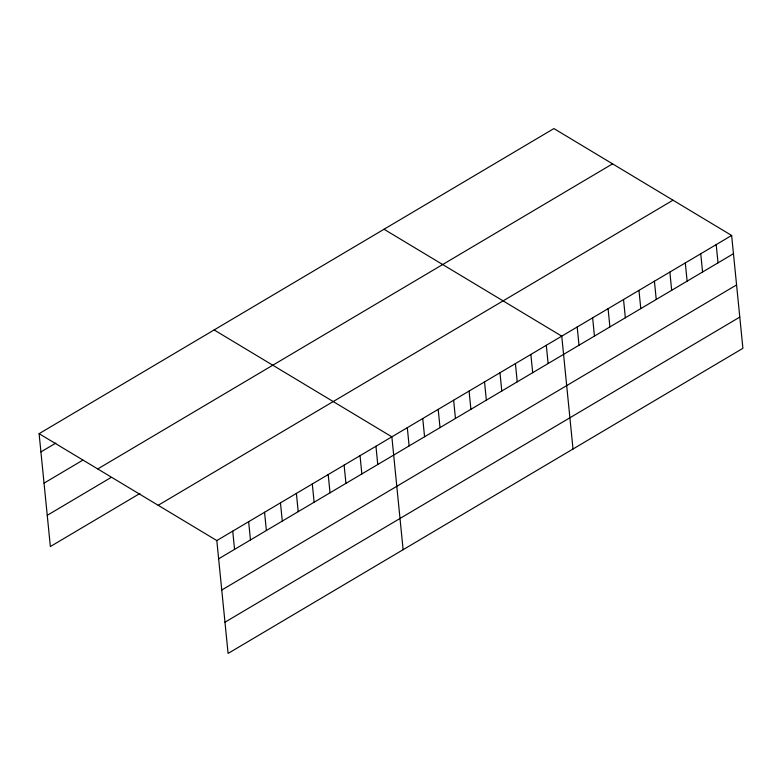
<?xml version="1.0" encoding="UTF-8"?>
<svg xmlns="http://www.w3.org/2000/svg" width="782" height="782" viewBox="0 0 782 782"><rect width="100%" height="100%" fill="white"/><g stroke="black" fill="none" stroke-linecap="round" stroke-linejoin="round"><path stroke-width="1.17" d="M39.1 433.678L553.91 128.571L731.639 235.46L742.9 348.322L228.09 653.429L216.819 540.567L39.1 433.678L50.361 546.54L139.87 493.491M40.918 451.918L55.835 443.081M44.036 483.139L82.824 460.158M97.75 468.956L612.56 163.849M47.252 515.309L110.897 477.587M158.169 505.299L672.989 200.192M216.819 540.567L731.639 235.46M218.647 558.807L733.457 253.7M221.756 590.039L736.576 284.922M224.972 622.208L739.782 317.101M384.021 229.253L561.75 336.152L573.011 449.005M214.141 329.945L391.86 436.835L403.121 549.687M716.195 244.619L718.013 262.85M700.75 253.769L702.568 272.009M685.306 262.918L687.124 281.158M669.861 272.077L671.679 290.317M654.417 281.227L656.235 299.467M638.972 290.386L640.79 308.616M623.528 299.535L625.346 317.775M608.083 308.685L609.901 326.925M592.639 317.844L594.457 336.084M577.194 326.993L579.012 345.233M546.305 345.302L548.123 363.542M530.861 354.451L532.679 372.691M515.416 363.61L517.234 381.851M499.972 372.76L501.79 391M484.527 381.919L486.345 400.149M469.083 391.068L470.901 409.309M453.638 400.218L455.456 418.458M438.194 409.377L440.012 427.617M422.749 418.526L424.567 436.767M407.305 427.676L409.123 445.916M375.947 446.268L377.765 464.508M360.033 455.691L361.851 473.931M344.119 465.124L345.937 483.364M328.205 474.557L330.033 492.797M312.301 483.99L314.12 502.23M296.388 493.413L298.206 511.653M280.474 502.846L282.292 521.086M264.56 512.278L266.379 530.519M248.647 521.711L250.465 539.951M232.733 531.144L234.551 549.375"/></g></svg>
